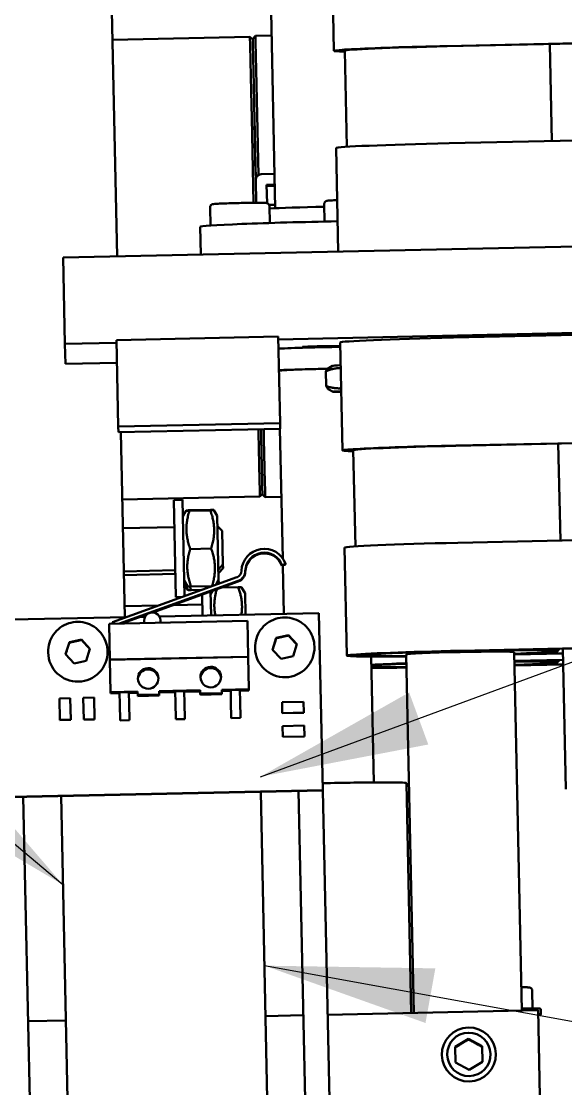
# Model space of a CAD drawing. Header units: millimetres. Extents: x 0 to 2625, y 0 to 1856.
# Drawn here: x 1769.8 to 1820.2, y 1463.9 to 1562.7 of the extents above; entities that cross this region are included whole.
import ezdxf

# ---------------------------------------------------------------- set-up
doc = ezdxf.new("R2010")
doc.units = ezdxf.units.MM
doc.header["$LTSCALE"] = 6.25
doc.layers.add('Symbol (ISO)', color=7, linetype='Continuous', lineweight=25)
doc.layers.add('Visible (ISO)', color=7, linetype='Continuous', lineweight=50)
doc.styles.add('Note Text (ISO)', font='tahoma.ttf')
doc.dimstyles.new('Default - Method 1b (ISO)$7', dxfattribs={"dimscale": 6.25, "dimtxt": 3.5, "dimasz": 2.5, "dimexe": 3.175, "dimexo": 0, "dimgap": 0.762, "dimtad": 1, "dimtoh": 1, "dimrnd": 1e-08, "dimtxsty": 'Note Text (ISO)', "dimcen": 0.09, "dimdle": 10, "dimclrd": 256, "dimclre": 256, "dimclrt": 256, "dimazin": 2, "dimtfac": 1, "dimtmove": 0, "dimatfit": 3, "dimfxl": 1, "dimtolj": 1, "dimlwd": -1, "dimlwe": -1, "dimarcsym": 0})

msp = doc.modelspace()

# ---------------------------------------------------------------- linework, layer by layer
at = {"layer": 'Visible (ISO)'}
for p, q in [((1793.291, 1545.381), (1791.691, 1620.015)), ((1776.961, 1618.855), (1778.633, 1540.921)), ((1798.729, 1559.945), (1798.515, 1569.94)), ((1790.949, 1561.254), (1778.202, 1560.981)), ((1790.967, 1560.455), (1790.949, 1561.254)), ((1791.205, 1561.01), (1790.949, 1561.254)), ((1791.203, 1561.075), (1791.448, 1561.33)), ((1791.214, 1560.588), (1791.203, 1561.075)), ((1791.448, 1561.33), (1792.949, 1561.362)), ((1791.448, 1561.33), (1791.46, 1560.774)), ((1791.058, 1556.195), (1790.967, 1560.455)), ((1791.214, 1560.588), (1791.269, 1558.017)), ((1791.515, 1558.203), (1791.46, 1560.774)), ((1825.218, 1560.738), (1809.222, 1560.395)), ((1809.222, 1560.373), (1825.219, 1560.716)), ((1818.913, 1551.603), (1818.72, 1560.577)), ((1799.729, 1559.966), (1799.92, 1551.066)), ((1791.515, 1558.203), (1791.545, 1556.802)), ((1791.295, 1556.792), (1791.269, 1558.017)), ((1791.11, 1553.747), (1791.058, 1556.195)), ((1791.295, 1556.792), (1791.475, 1548.424)), ((1791.724, 1548.453), (1791.545, 1556.802)), ((1791.11, 1553.747), (1791.279, 1545.886)), ((1791.483, 1548.015), (1791.36, 1553.747)), ((1809.415, 1551.399), (1825.411, 1551.742)), ((1799.128, 1541.361), (1798.922, 1550.949)), ((1791.475, 1548.424), (1791.693, 1548.433)), ((1791.619, 1548.368), (1791.476, 1548.365)), ((1793.223, 1548.553), (1791.973, 1548.526)), ((1791.483, 1548.015), (1791.529, 1545.887)), ((1792.494, 1547.537), (1793.245, 1547.553)), ((1792.53, 1545.856), (1792.494, 1547.537)), ((1792.496, 1547.451), (1793.247, 1547.467)), ((1787.249, 1545.454), (1787.285, 1543.781)), ((1792.748, 1545.572), (1792.781, 1544.017)), ((1797.83, 1545.767), (1797.864, 1544.147)), ((1786.382, 1541.087), (1786.327, 1543.664)), ((1847.117, 1542.39), (1773.634, 1540.814)), ((1773.634, 1540.814), (1773.805, 1532.818)), ((1847.288, 1534.394), (1793.574, 1533.242)), ((1778.572, 1533.177), (1793.569, 1533.499)), ((1793.74, 1525.502), (1793.569, 1533.499)), ((1809.801, 1533.407), (1825.797, 1533.75)), ((1778.578, 1532.92), (1773.805, 1532.818)), ((1773.805, 1532.818), (1773.845, 1530.974)), ((1778.744, 1525.181), (1778.572, 1533.177)), ((1799.522, 1522.962), (1799.308, 1532.957)), ((1773.845, 1530.974), (1778.617, 1531.076)), ((1798.603, 1530.792), (1798.125, 1530.503)), ((1797.991, 1530.298), (1798.021, 1528.91)), ((1798.654, 1528.389), (1798.189, 1528.644)), ((1778.744, 1525.181), (1793.74, 1525.502)), ((1793.74, 1525.502), (1793.752, 1524.967)), ((1778.755, 1524.645), (1778.744, 1525.181)), ((1793.752, 1524.967), (1778.755, 1524.645)), ((1778.982, 1524.65), (1779.349, 1507.529)), ((1791.735, 1524.624), (1791.729, 1524.923)), ((1791.83, 1520.177), (1791.735, 1524.624)), ((1791.979, 1524.928), (1791.997, 1524.063)), ((1792.247, 1524.074), (1792.229, 1524.934)), ((1793.987, 1512.959), (1793.729, 1524.966)), ((1792.024, 1522.816), (1791.997, 1524.063)), ((1792.247, 1524.074), (1792.278, 1522.648)), ((1826.012, 1523.755), (1810.015, 1523.412)), ((1810.016, 1523.39), (1826.012, 1523.733)), ((1819.706, 1514.62), (1819.514, 1523.594)), ((1792.024, 1522.816), (1792.081, 1520.132)), ((1792.335, 1519.965), (1792.278, 1522.648)), ((1800.522, 1522.983), (1800.713, 1514.083)), ((1791.85, 1519.273), (1791.83, 1520.177)), ((1792.093, 1519.593), (1792.081, 1520.132)), ((1792.093, 1519.593), (1792.108, 1518.891)), ((1792.107, 1518.957), (1792.094, 1519.528)), ((1792.335, 1519.965), (1792.348, 1519.349)), ((1791.862, 1518.7), (1779.115, 1518.427)), ((1791.85, 1519.273), (1791.862, 1518.701)), ((1792.107, 1518.956), (1791.862, 1518.7)), ((1791.862, 1518.7), (1791.862, 1518.701)), ((1792.108, 1518.891), (1792.108, 1518.891)), ((1792.108, 1518.891), (1792.363, 1518.646)), ((1792.363, 1518.647), (1792.348, 1519.349)), ((1792.363, 1518.646), (1793.864, 1518.678)), ((1792.363, 1518.647), (1792.363, 1518.646)), ((1783.888, 1518.369), (1784.688, 1518.386)), ((1783.888, 1518.369), (1784.081, 1509.371)), ((1784.688, 1518.386), (1784.879, 1509.467)), ((1784.721, 1516.836), (1785.027, 1517.393)), ((1787.278, 1517.472), (1785.338, 1517.43)), ((1787.279, 1517.41), (1785.34, 1517.368)), ((1787.92, 1516.905), (1787.591, 1517.448)), ((1788.047, 1511.006), (1787.92, 1516.905)), ((1779.172, 1515.767), (1783.941, 1515.869)), ((1788.379, 1515.535), (1787.941, 1515.955)), ((1788.379, 1515.535), (1788.447, 1512.395)), ((1810.208, 1514.416), (1826.204, 1514.759)), ((1787.355, 1513.88), (1785.415, 1513.838)), ((1799.93, 1503.97), (1799.715, 1513.966)), ((1779.258, 1511.768), (1784.027, 1511.87)), ((1788.447, 1512.395), (1788.026, 1511.956)), ((1788.454, 1512.052), (1788.034, 1511.613)), ((1788.447, 1512.395), (1788.454, 1512.052)), ((1794.242, 1512.467), (1793.913, 1512.349)), ((1793.914, 1512.28), (1793.913, 1512.349)), ((1794.243, 1512.399), (1793.914, 1512.28)), ((1794.097, 1507.845), (1794.001, 1512.312)), ((1794.243, 1512.399), (1794.242, 1512.467)), ((1789.737, 1511.217), (1778.222, 1507.069)), ((1789.856, 1510.888), (1778.875, 1506.932)), ((1779.265, 1511.425), (1784.035, 1511.527)), ((1789.857, 1510.819), (1781.952, 1507.972)), ((1784.847, 1510.938), (1785.177, 1510.394)), ((1788.047, 1511.006), (1787.774, 1510.51)), ((1788.054, 1510.663), (1788.018, 1510.598)), ((1788.054, 1510.663), (1788.047, 1511.006)), ((1784.855, 1510.595), (1785.184, 1510.051)), ((1787.429, 1510.412), (1785.49, 1510.371)), ((1786.495, 1510.049), (1785.497, 1510.028)), ((1786.506, 1509.612), (1786.547, 1507.683)), ((1787.3, 1509.898), (1787.347, 1507.7)), ((1787.305, 1509.668), (1787.463, 1509.957)), ((1788.372, 1510.284), (1789.861, 1510.316)), ((1790.504, 1509.737), (1790.174, 1510.281)), ((1790.546, 1507.769), (1790.504, 1509.737)), ((1784.927, 1509.096), (1781.784, 1507.964)), ((1781.912, 1507.973), (1784.928, 1509.06)), ((1783.817, 1508.643), (1786.525, 1508.702)), ((1784.081, 1509.371), (1784.646, 1509.383)), ((1781.521, 1507.869), (1778.922, 1506.933)), ((1779.031, 1506.936), (1781.416, 1507.795)), ((1781.386, 1507.768), (1779.079, 1506.937)), ((1779.327, 1508.547), (1782.515, 1508.616)), ((1797.341, 1507.915), (1782.552, 1507.598)), ((1797.692, 1491.522), (1797.341, 1507.915)), ((1779.507, 1507.532), (1757.65, 1507.063)), ((1790.705, 1507.186), (1777.908, 1506.912)), ((1777.908, 1506.912), (1777.979, 1503.598)), ((1778.223, 1507.053), (1778.222, 1507.069)), ((1778.276, 1506.92), (1778.222, 1507.069)), ((1778.271, 1506.919), (1778.223, 1507.053)), ((1778.234, 1507.021), (1778.223, 1507.017)), ((1778.259, 1506.919), (1778.223, 1507.017)), ((1778.224, 1507.001), (1778.223, 1507.017)), ((1778.253, 1506.919), (1778.224, 1507.001)), ((1781.237, 1507.569), (1780.81, 1507.56)), ((1781.152, 1507.208), (1781.157, 1506.981)), ((1782.657, 1507.013), (1782.652, 1507.24)), ((1790.776, 1503.873), (1790.705, 1507.186)), ((1793.388, 1505.611), (1794.515, 1505.864)), ((1794.515, 1505.864), (1795.297, 1505.015)), ((1794.516, 1505.832), (1794.515, 1505.864)), ((1773.873, 1504.098), (1774.218, 1505.2)), ((1774.218, 1505.2), (1775.344, 1505.453)), ((1774.218, 1505.168), (1774.218, 1505.2)), ((1775.344, 1505.453), (1776.126, 1504.604)), ((1775.345, 1505.421), (1775.344, 1505.453)), ((1791.421, 1504.697), (1791.422, 1504.66)), ((1793.044, 1504.51), (1793.388, 1505.611)), ((1793.389, 1505.579), (1793.388, 1505.611)), ((1795.297, 1505.015), (1794.952, 1503.913)), ((1796.92, 1504.815), (1796.921, 1504.778)), ((1826.419, 1504.764), (1810.423, 1504.421)), ((1810.423, 1504.399), (1826.419, 1504.742)), ((1772.25, 1504.286), (1772.251, 1504.249)), ((1774.655, 1503.249), (1773.873, 1504.098)), ((1776.126, 1504.604), (1775.782, 1503.502)), ((1777.749, 1504.404), (1777.75, 1504.367)), ((1790.776, 1503.873), (1777.979, 1503.598)), ((1777.979, 1503.588), (1790.776, 1503.863)), ((1790.776, 1503.863), (1790.776, 1503.873)), ((1790.841, 1500.859), (1790.776, 1503.863)), ((1793.826, 1503.66), (1793.044, 1504.51)), ((1794.952, 1503.913), (1793.826, 1503.66)), ((1801.432, 1503.998), (1801.365, 1504.062)), ((1802.433, 1492.232), (1802.183, 1503.879)), ((1806.14, 1470.897), (1805.429, 1504.088)), ((1816.138, 1471.111), (1815.426, 1504.303)), ((1819.93, 1504.196), (1815.431, 1504.099)), ((1815.431, 1504.078), (1819.93, 1504.174)), ((1819.423, 1504.384), (1819.627, 1504.597)), ((1820.2, 1491.598), (1819.921, 1504.603)), ((1775.782, 1503.502), (1774.655, 1503.249)), ((1777.979, 1503.588), (1777.979, 1503.598)), ((1777.979, 1503.588), (1778.044, 1500.585)), ((1819.942, 1503.595), (1815.443, 1503.499)), ((1815.444, 1503.477), (1819.943, 1503.574)), ((1819.952, 1503.167), (1815.453, 1503.07)), ((1815.453, 1503.049), (1819.952, 1503.145)), ((1819.445, 1503.355), (1819.649, 1503.568)), ((1786.342, 1500.763), (1782.543, 1500.681)), ((1786.348, 1500.463), (1786.342, 1500.763)), ((1790.841, 1500.859), (1788.341, 1500.805)), ((1788.341, 1500.805), (1788.348, 1500.506)), ((1790.017, 1500.794), (1789.167, 1500.775)), ((1789.191, 1499.676), (1789.167, 1500.775)), ((1790.04, 1499.694), (1790.017, 1500.794)), ((1790.843, 1500.745), (1790.018, 1500.728)), ((1790.843, 1500.745), (1790.841, 1500.859)), ((1774.305, 1500.031), (1773.305, 1500.01)), ((1773.305, 1500.01), (1773.348, 1498.011)), ((1774.348, 1498.032), (1774.305, 1500.031)), ((1776.504, 1500.079), (1775.504, 1500.057)), ((1775.504, 1500.057), (1775.547, 1498.058)), ((1776.547, 1498.079), (1776.504, 1500.079)), ((1780.543, 1500.638), (1778.044, 1500.585)), ((1778.046, 1500.471), (1778.044, 1500.585)), ((1778.871, 1500.489), (1778.046, 1500.471)), ((1779.719, 1500.573), (1778.869, 1500.555)), ((1778.893, 1499.455), (1778.869, 1500.555)), ((1779.743, 1499.473), (1779.719, 1500.573)), ((1780.545, 1500.525), (1779.721, 1500.507)), ((1780.549, 1500.338), (1780.543, 1500.638)), ((1780.549, 1500.338), (1782.549, 1500.381)), ((1780.552, 1500.225), (1780.549, 1500.338)), ((1780.552, 1500.225), (1782.551, 1500.268)), ((1782.543, 1500.681), (1782.549, 1500.381)), ((1784.02, 1500.599), (1782.545, 1500.567)), ((1782.551, 1500.268), (1782.549, 1500.381)), ((1784.868, 1500.683), (1784.018, 1500.665)), ((1784.042, 1499.565), (1784.018, 1500.665)), ((1784.892, 1499.584), (1784.868, 1500.683)), ((1786.344, 1500.649), (1784.869, 1500.617)), ((1786.348, 1500.463), (1788.348, 1500.506)), ((1786.351, 1500.349), (1786.348, 1500.463)), ((1786.351, 1500.349), (1788.35, 1500.392)), ((1789.169, 1500.709), (1788.344, 1500.692)), ((1788.35, 1500.392), (1788.348, 1500.506)), ((1778.924, 1498), (1778.893, 1499.455)), ((1779.774, 1498.018), (1779.743, 1499.473)), ((1784.073, 1498.111), (1784.042, 1499.565)), ((1784.923, 1498.129), (1784.892, 1499.584)), ((1789.222, 1498.221), (1789.191, 1499.676)), ((1790.072, 1498.239), (1790.04, 1499.694)), ((1795.917, 1499.695), (1793.917, 1499.652)), ((1793.917, 1499.652), (1793.939, 1498.653)), ((1795.938, 1498.695), (1795.917, 1499.695)), ((1773.348, 1498.011), (1774.348, 1498.032)), ((1773.348, 1498), (1774.348, 1498.022)), ((1773.348, 1498.011), (1773.348, 1498)), ((1774.348, 1498.032), (1774.348, 1498.022)), ((1775.547, 1498.058), (1776.547, 1498.079)), ((1775.547, 1498.047), (1776.547, 1498.069)), ((1775.547, 1498.058), (1775.547, 1498.047)), ((1776.547, 1498.079), (1776.547, 1498.069)), ((1778.924, 1498), (1778.925, 1497.965)), ((1779.775, 1497.983), (1778.925, 1497.965)), ((1779.774, 1498.018), (1779.775, 1497.983)), ((1784.073, 1498.111), (1784.074, 1498.075)), ((1784.924, 1498.093), (1784.074, 1498.075)), ((1784.923, 1498.129), (1784.924, 1498.093)), ((1789.222, 1498.221), (1789.223, 1498.186)), ((1790.072, 1498.204), (1789.223, 1498.186)), ((1790.072, 1498.239), (1790.072, 1498.204)), ((1793.939, 1498.653), (1795.938, 1498.695)), ((1793.939, 1498.642), (1795.938, 1498.685)), ((1793.939, 1498.653), (1793.939, 1498.642)), ((1795.938, 1498.695), (1795.938, 1498.685)), ((1795.964, 1497.496), (1793.964, 1497.453)), ((1793.964, 1497.453), (1793.986, 1496.454)), ((1795.985, 1496.496), (1795.964, 1497.496)), ((1793.986, 1496.454), (1795.985, 1496.496)), ((1793.986, 1496.443), (1795.986, 1496.486)), ((1793.986, 1496.454), (1793.986, 1496.443)), ((1795.985, 1496.496), (1795.986, 1496.486)), ((1805.892, 1470.891), (1805.435, 1492.174)), ((1758.002, 1490.671), (1797.692, 1491.522)), ((1758.002, 1490.636), (1797.693, 1491.487)), ((1770.67, 1457.307), (1769.95, 1490.892)), ((1773.449, 1490.967), (1774.169, 1457.382)), ((1792.665, 1457.779), (1791.945, 1491.364)), ((1795.444, 1491.439), (1796.164, 1457.854)), ((1797.692, 1491.522), (1797.693, 1491.487)), ((1798.521, 1452.905), (1797.693, 1491.487)), ((1817.1, 1472.956), (1817.135, 1471.303)), ((1817.638, 1471.143), (1798.139, 1470.725)), ((1817.638, 1471.143), (1817.809, 1463.147)), ((1817.897, 1470.773), (1817.886, 1471.273)), ((1773.894, 1470.205), (1770.395, 1470.13)), ((1795.889, 1470.677), (1792.39, 1470.602)), ((1809.959, 1467.754), (1811.193, 1468.502)), ((1811.193, 1468.502), (1812.458, 1467.807)), ((1811.194, 1468.438), (1811.193, 1468.502)), ((1809.99, 1466.311), (1809.959, 1467.754)), ((1812.458, 1467.807), (1812.489, 1466.365)), ((1808.726, 1466.952), (1808.725, 1466.995)), ((1811.255, 1465.616), (1809.99, 1466.311)), ((1812.489, 1466.365), (1811.255, 1465.616)), ((1813.724, 1467.059), (1813.724, 1467.102))]:
    msp.add_line(p, q, dxfattribs=at)
for centre, major_axis, ratio, start_param, end_param in [((1809.227, 1560.17), (-10.498, -0.225), 0.021443, 4.712389, 6.723161), ((1809.227, 1560.17), (-9.498, -0.204), 0.021443, 4.712389, 6.283185), ((1809.42, 1551.174), (-10.498, -0.225), 0.021443, 4.712389, 6.283185), ((1791.983, 1548.026), (-0.5, -0.011), 0.99977, 4.712389, 6.283185), ((1797.292, 1545.399), (5.099, 0.109), 0.021443, 1.463645, 2.668456), ((1797.324, 1543.9), (-10.997, -0.236), 0.021443, 4.552726, 6.283185), ((1809.806, 1533.182), (-10.498, -0.225), 0.021443, 4.712389, 6.283185), ((1797.571, 1532.405), (5.099, 0.109), 0.021443, 1.220783, 2.465256), ((1797.567, 1532.576), (1.75, 0.038), 0.021443, 0.036383, 6.246803), ((1797.614, 1530.406), (5.099, 0.109), 0.021443, 1.462149, 2.465256), ((1797.614, 1530.406), (4.999, 0.107), 0.021443, 1.460717, 1.821605), ((1800.9, 1530.839), (-2.299, -0.049), 0.021443, 5.449872, 6.246028), ((1797.614, 1530.406), (-3.999, -0.086), 0.021443, 6.115744, 6.176699), ((1800.952, 1528.441), (-2.299, -0.049), 0.021443, 5.449872, 7.116498), ((1810.02, 1523.187), (-10.498, -0.225), 0.021443, 4.712389, 6.723161), ((1810.02, 1523.187), (-9.498, -0.204), 0.021443, 4.712389, 6.283185), ((1792.266, 1511.756), (2.1, 0.045), 0.99977, 0.324347, 3.093771), ((1792.266, 1511.756), (1.75, 0.038), 0.99977, 0.324347, 3.093771), ((1810.213, 1514.191), (-10.498, -0.225), 0.021443, 4.712389, 6.283185), ((1792.268, 1511.687), (1.75, 0.038), 0.99977, 0.324347, 3.093771), ((1789.517, 1511.828), (0.65, 0.014), 0.99977, 5.036736, 6.235364), ((1789.517, 1511.828), (1, 0.021), 0.99977, 5.036736, 6.235364), ((1789.519, 1511.76), (1, 0.021), 0.99977, 5.036736, 6.235364), ((1784.927, 1509.078), (0.8, 0.288), 0.020325, 4.705554, 7.847147), ((1781.902, 1507.224), (0.75, 0.016), 0.99977, 0, 3.141593), ((1794.171, 1504.719), (2.749, 0.059), 0.99977, 3.141593, 6.283185), ((1775.001, 1504.308), (2.749, 0.059), 0.99977, 3.141593, 6.283185), ((1810.427, 1504.195), (-10.498, -0.225), 0.021443, 4.712389, 7.357664), ((1810.427, 1504.195), (-9.498, -0.204), 0.021443, 4.712389, 7.29972), ((1810.427, 1504.195), (8.998, 0.193), 0.021443, 5.30142, 10.406543), ((1810.427, 1504.195), (-4.999, -0.107), 0.021443, 3.141593, 6.283185), ((1781.52, 1501.745), (0.95, 0.02), 0.99977, 0.059864, 3.081729), ((1787.318, 1501.87), (0.95, 0.02), 0.99977, 0.059864, 3.081729), ((1810.449, 1503.166), (-10.498, -0.225), 0.021443, 5.208706, 5.616061), ((1810.449, 1503.166), (9.498, 0.204), 0.021443, 2.125058, 2.622559), ((1810.449, 1503.166), (-8.998, -0.193), 0.021443, 5.30142, 5.871726), ((1810.449, 1503.166), (8.998, 0.193), 0.021443, 3.553052, 4.123358), ((1810.449, 1503.166), (-9.498, -0.204), 0.021443, 0.519033, 1.016534), ((1810.449, 1503.166), (10.498, 0.225), 0.021443, 3.808717, 4.216072), ((1810.449, 1503.166), (8.998, 0.193), 0.021443, 5.30142, 7.264951), ((1798.437, 1492.024), (6.998, 0.15), 0.021443, 0, 1.678848), ((1814.387, 1471.198), (3.499, 0.075), 0.021443, 0, 1.04758), ((1814.398, 1470.698), (3.499, 0.075), 0.021443, 5.902044, 6.664327)]:
    msp.add_ellipse(centre, major_axis=major_axis, ratio=ratio, start_param=start_param, end_param=end_param, dxfattribs=at)
for centre, major_axis in [((1781.517, 1501.859), (0.95, 0.02)), ((1787.316, 1501.983), (0.95, 0.02)), ((1811.224, 1467.049), (2.499, 0.054)), ((1811.224, 1467.059), (-2.009, -0.043))]:
    msp.add_ellipse(centre, major_axis=major_axis, ratio=0.99977, dxfattribs=at)
for points, knots in [([(1787.249, 1545.454), (1787.248, 1545.487), (1787.253, 1545.521), (1787.273, 1545.583), (1787.288, 1545.612), (1787.325, 1545.663), (1787.347, 1545.686), (1787.381, 1545.71), (1787.391, 1545.717), (1787.418, 1545.732), (1787.433, 1545.739), (1787.458, 1545.749), (1787.468, 1545.752), (1787.49, 1545.758), (1787.5, 1545.76), (1787.533, 1545.767), (1787.552, 1545.769), (1787.643, 1545.78), (1787.739, 1545.787), (1788.026, 1545.803), (1788.236, 1545.813), (1788.686, 1545.83), (1788.924, 1545.838), (1789.421, 1545.852), (1789.685, 1545.859), (1790.209, 1545.87), (1790.475, 1545.875), (1790.974, 1545.883), (1791.214, 1545.885), (1791.64, 1545.888), (1791.831, 1545.888), (1792.142, 1545.885), (1792.264, 1545.883), (1792.395, 1545.877), (1792.428, 1545.875), (1792.483, 1545.867), (1792.502, 1545.866), (1792.548, 1545.85), (1792.556, 1545.847), (1792.581, 1545.836), (1792.599, 1545.827), (1792.632, 1545.804), (1792.649, 1545.79), (1792.682, 1545.755), (1792.699, 1545.733), (1792.726, 1545.681), (1792.737, 1545.651), (1792.746, 1545.604), (1792.747, 1545.588), (1792.748, 1545.572)], [0, 0, 0, 0, 0.0100639, 0.0100639, 0.0199177, 0.0199177, 0.0296621, 0.0296621, 0.0339022, 0.0339022, 0.0410807, 0.0410807, 0.0477348, 0.0477348, 0.0578442, 0.0578442, 0.0829297, 0.0829297, 0.1587482, 0.1587482, 0.2507709, 0.2507709, 0.3300228, 0.3300228, 0.4087022, 0.4087022, 0.4871996, 0.4871996, 0.5656914, 0.5656914, 0.6443392, 0.6443392, 0.7235969, 0.7235969, 0.7648733, 0.7648733, 0.7853936, 0.7853936, 0.7895587, 0.7895587, 0.7964655, 0.7964655, 0.8032276, 0.8032276, 0.8116972, 0.8116972, 0.8212909, 0.8212909, 0.8261236, 0.8261236, 0.8261236, 0.8261236]), ([(1792.721, 1545.69), (1792.864, 1545.695), (1793.015, 1545.699), (1793.209, 1545.705), (1793.246, 1545.706), (1793.284, 1545.707)], [0.28035677, 0.28035677, 0.28035677, 0.28035677, 0.33002282, 0.33002282, 0.34188068, 0.34188068, 0.34188068, 0.34188068]), ([(1797.83, 1545.767), (1797.829, 1545.8), (1797.834, 1545.834), (1797.854, 1545.896), (1797.869, 1545.925), (1797.906, 1545.976), (1797.928, 1545.998), (1797.962, 1546.023), (1797.972, 1546.03), (1797.998, 1546.045), (1798.014, 1546.052), (1798.039, 1546.062), (1798.049, 1546.065), (1798.071, 1546.071), (1798.081, 1546.073), (1798.114, 1546.079), (1798.133, 1546.082), (1798.224, 1546.092), (1798.32, 1546.099), (1798.6, 1546.115), (1798.797, 1546.125), (1799.025, 1546.133)], [0, 0, 0, 0, 0.0100639, 0.0100639, 0.0199177, 0.0199177, 0.0296621, 0.0296621, 0.0339022, 0.0339022, 0.0410807, 0.0410807, 0.0477348, 0.0477348, 0.0578442, 0.0578442, 0.0829297, 0.0829297, 0.1587482, 0.1587482, 0.2465203, 0.2465203, 0.2465203, 0.2465203]), ([(1793.67, 1530.336), (1793.657, 1530.342), (1793.68, 1530.349), (1793.8, 1530.366), (1793.9, 1530.375), (1794.133, 1530.391), (1794.246, 1530.397), (1794.616, 1530.417), (1794.904, 1530.43), (1795.575, 1530.457), (1795.958, 1530.47), (1796.371, 1530.483)], [0.000001, 0.000001, 0.000001, 0.000001, 0.095114, 0.095114, 0.1939661, 0.1939661, 0.2648733, 0.2648733, 0.3946963, 0.3946963, 0.530777, 0.530777, 0.530777, 0.530777]), ([(1772.25, 1504.286), (1772.244, 1504.579), (1772.285, 1504.873), (1772.458, 1505.434), (1772.589, 1505.7), (1772.929, 1506.178), (1773.138, 1506.389), (1773.611, 1506.736), (1773.876, 1506.871), (1774.434, 1507.051), (1774.728, 1507.096), (1775.314, 1507.092), (1775.607, 1507.042), (1776.163, 1506.853), (1776.425, 1506.714), (1776.893, 1506.36), (1777.098, 1506.145), (1777.431, 1505.662), (1777.558, 1505.394), (1777.707, 1504.882), (1777.744, 1504.643), (1777.749, 1504.404)], [4.911502, 4.911502, 4.911502, 4.911502, 5.231487, 5.231487, 5.551475, 5.551475, 5.871471, 5.871471, 6.191476, 6.191476, 6.511488, 6.511488, 6.831504, 6.831504, 7.151515, 7.151515, 7.471519, 7.471519, 7.791513, 7.791513, 8.053095, 8.053095, 8.053095, 8.053095]), ([(1791.421, 1504.697), (1791.415, 1504.99), (1791.456, 1505.284), (1791.628, 1505.845), (1791.76, 1506.111), (1792.1, 1506.589), (1792.309, 1506.8), (1792.782, 1507.147), (1793.046, 1507.282), (1793.605, 1507.462), (1793.898, 1507.507), (1794.485, 1507.503), (1794.778, 1507.453), (1795.333, 1507.264), (1795.596, 1507.125), (1796.064, 1506.771), (1796.269, 1506.557), (1796.602, 1506.074), (1796.729, 1505.805), (1796.878, 1505.293), (1796.915, 1505.054), (1796.92, 1504.815)], [4.911502, 4.911502, 4.911502, 4.911502, 5.231487, 5.231487, 5.551475, 5.551475, 5.871471, 5.871471, 6.191476, 6.191476, 6.511488, 6.511488, 6.831504, 6.831504, 7.151515, 7.151515, 7.471519, 7.471519, 7.791513, 7.791513, 8.053095, 8.053095, 8.053095, 8.053095]), ([(1816.092, 1473.272), (1816.181, 1473.272), (1816.264, 1473.271), (1816.494, 1473.269), (1816.617, 1473.267), (1816.747, 1473.261), (1816.78, 1473.259), (1816.835, 1473.251), (1816.854, 1473.25), (1816.9, 1473.234), (1816.909, 1473.231), (1816.934, 1473.22), (1816.951, 1473.211), (1816.985, 1473.188), (1817.001, 1473.174), (1817.034, 1473.139), (1817.051, 1473.117), (1817.079, 1473.065), (1817.09, 1473.035), (1817.098, 1472.988), (1817.1, 1472.972), (1817.1, 1472.956)], [0.6065759, 0.6065759, 0.6065759, 0.6065759, 0.6443392, 0.6443392, 0.7235969, 0.7235969, 0.7648733, 0.7648733, 0.7853936, 0.7853936, 0.7895587, 0.7895587, 0.7964655, 0.7964655, 0.8032276, 0.8032276, 0.8116972, 0.8116972, 0.8212909, 0.8212909, 0.8261236, 0.8261236, 0.8261236, 0.8261236])]:
    msp.add_open_spline(points, degree=3, knots=knots, dxfattribs=at)
for points, weights in [([(1799.359, 1530.594), (1798.721, 1530.591), (1797.991, 1530.298)], [1.07675908724, 1.08411252348, 1]), ([(1797.991, 1530.298), (1798.061, 1530.464), (1798.125, 1530.503)], [1, 1.05465246516, 1.07068978419]), ([(1793.697, 1530.351), (1793.682, 1530.343), (1793.67, 1530.336)], [0.987514532602, 0.989507476702, 0.991831785331]), ([(1798.189, 1528.644), (1798.113, 1528.686), (1798.021, 1528.91)], [1.07550975152, 1.06541860806, 1]), ([(1798.021, 1528.91), (1798.762, 1528.672), (1799.399, 1528.718)], [1, 1.08411252354, 1.07675908723]), ([(1785.338, 1517.43), (1784.756, 1517.387), (1785.34, 1517.368)], [1, 1.15470053838, 1]), ([(1785.34, 1517.368), (1784.794, 1515.591), (1785.415, 1513.838)], [1, 1.15470053838, 1]), ([(1787.279, 1517.41), (1787.862, 1517.453), (1787.278, 1517.472)], [1, 1.15470053838, 1]), ([(1787.355, 1513.88), (1787.9, 1515.657), (1787.279, 1517.41)], [1, 1.15470053838, 1]), ([(1785.415, 1513.838), (1784.869, 1512.092), (1785.49, 1510.371)], [1, 1.15470053838, 1]), ([(1787.429, 1510.412), (1787.975, 1512.158), (1787.355, 1513.88)], [1, 1.15470053838, 1]), ([(1785.49, 1510.371), (1785.185, 1510.38), (1785.177, 1510.394)], [1, 1.07512489468, 1.07728624496]), ([(1785.497, 1510.028), (1785.193, 1510.037), (1785.184, 1510.051)], [1, 1.07512489468, 1.07728624496]), ([(1785.382, 1510.374), (1785.433, 1510.205), (1785.497, 1510.028)], [1.02547998358, 1.01400849344, 1]), ([(1787.524, 1510.42), (1787.481, 1510.416), (1787.429, 1510.412)], [1.02220580409, 1.01203993907, 1]), ([(1787.871, 1510.103), (1787.509, 1508.85), (1787.741, 1507.709)], [1.01282691042, 1.11336160175, 1.0572518723]), ([(1789.861, 1510.316), (1790.163, 1510.3), (1790.174, 1510.281)], [1, 1.07425491325, 1.07722640112]), ([(1790.152, 1507.761), (1790.345, 1508.977), (1789.861, 1510.316)], [1.0572518723, 1.11677889343, 1]), ([(1794.516, 1505.832), (1793.952, 1505.702), (1793.389, 1505.579)], [1, 1.15470053838, 1]), ([(1795.29, 1504.991), (1794.904, 1505.407), (1794.516, 1505.832)], [1.00274072297, 1.15331781808, 1]), ([(1774.218, 1505.168), (1774.049, 1504.623), (1773.881, 1504.09)], [1, 1.1518129196, 1.00566743778]), ([(1775.345, 1505.421), (1774.782, 1505.291), (1774.218, 1505.168)], [1, 1.15470053838, 1]), ([(1776.119, 1504.58), (1775.733, 1504.996), (1775.345, 1505.421)], [1.00274072297, 1.15331781808, 1]), ([(1793.389, 1505.579), (1793.219, 1505.034), (1793.052, 1504.501)], [1, 1.1518129196, 1.00566743778]), ([(1811.194, 1468.438), (1810.577, 1468.059), (1809.96, 1467.689)], [1, 1.15470053838, 1]), ([(1812.459, 1467.743), (1811.827, 1468.086), (1811.194, 1468.438)], [1, 1.15470053838, 1])]:
    msp.add_rational_spline(points, weights, degree=2, dxfattribs=at)

# ---------------------------------------------------------------- leaders
at = {"layer": 'Symbol (ISO)', "annotation_type": 0, "has_hookline": 1}
for points, hookline_direction, text_width in [([(1773.625, 1482.758), (1557.782, 1663.486), (1542.157, 1663.486)], 1, 562.168), ([(1791.915, 1492.763), (1960.977, 1554.903), (1976.602, 1554.903)], 0, 230.606), ([(1792.29, 1475.271), (1960.207, 1444.926)], 0, 436.178)]:
    msp.add_leader(points, dimstyle='Default - Method 1b (ISO)$7', override={"dimtad": 0}, dxfattribs=dict(at, hookline_direction=hookline_direction, text_width=text_width))

doc.saveas('drawing.dxf')
